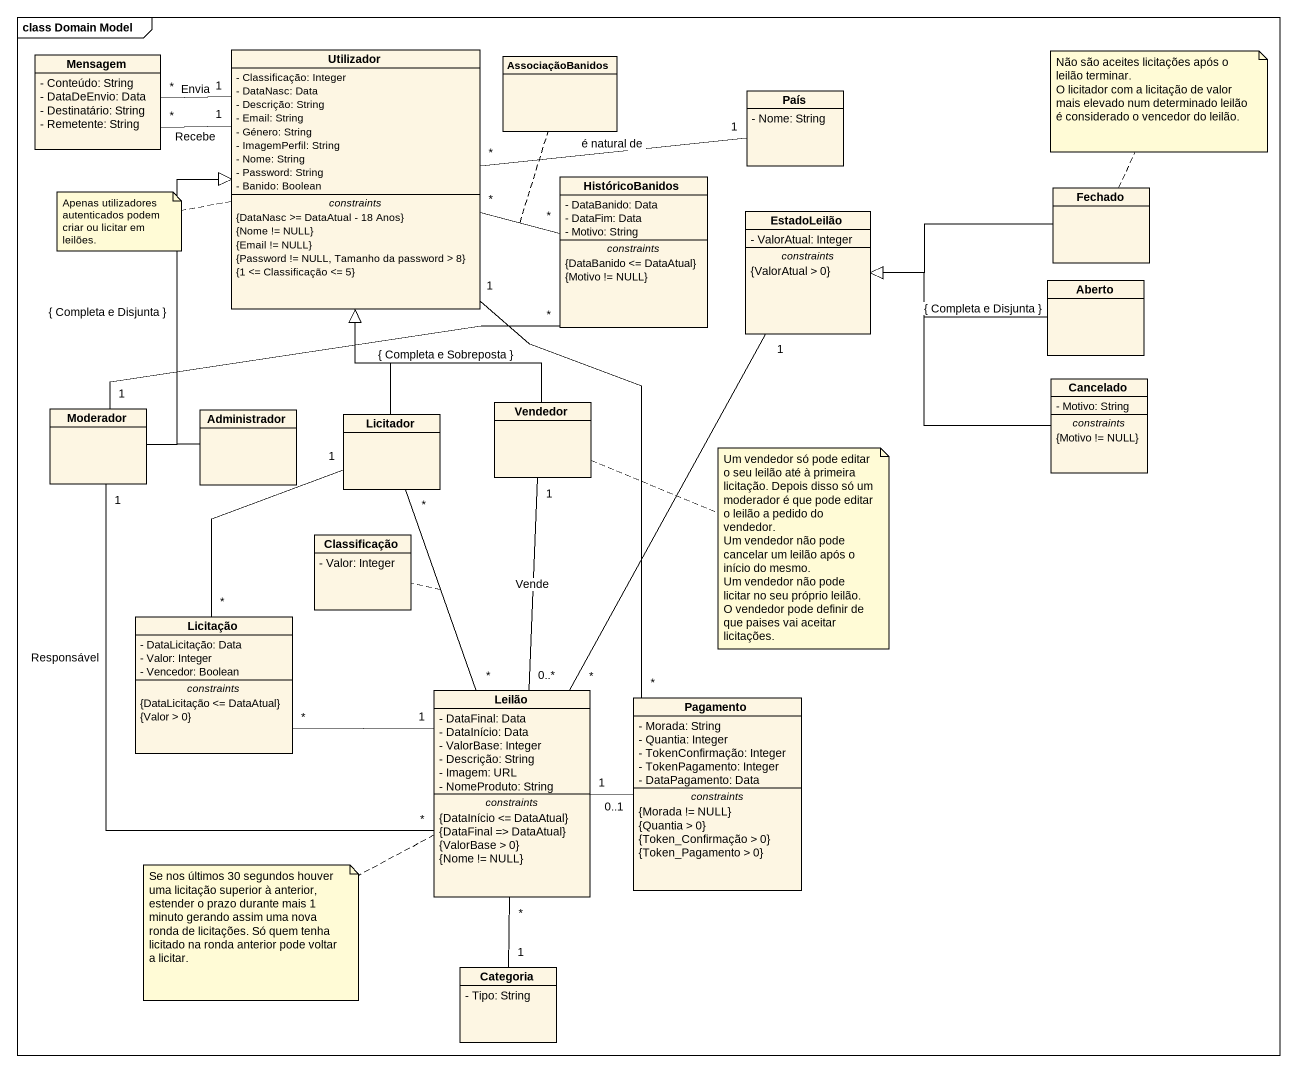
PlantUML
@startuml
mainframe class Domain Model
hide circle
hide empty members
skinparam classAttributeIconSize 0
class Mensagem {
  - Conteúdo: String
  - DataDeEnvio: Data
  - Destinatário: String
  - Remetente: String
}
class Utilizador {
  - Classificação: Integer
  - DataNasc: Data
  - Descrição: String
  - Email: String
  - Género: String
  - ImagemPerfil: String
  - Nome: String
  - Password: String
  - Banido: Boolean
  -- constraints --
  {DataNasc >= DataAtual - 18 Anos}
  {Nome != NULL}
  {Email != NULL}
  {Password != NULL, Tamanho da password > 8}
  {1 <= Classificação <= 5}
}
class AssociaçãoBanidos
class País {
  - Nome: String
}
class HistóricoBanidos {
  - DataBanido: Data
  - DataFim: Data
  - Motivo: String
  -- constraints --
  {DataBanido <= DataAtual}
  {Motivo != NULL}
}
class Fechado
class EstadoLeilão {
  - ValorAtual: Integer
  -- constraints --
  {ValorAtual > 0}
}
class Aberto
class Cancelado {
  - Motivo: String
  -- constraints --
  {Motivo != NULL}
}
class Moderador
class Administrador
class Licitador
class Vendedor
class Classificação {
  - Valor: Integer
}
class Licitação {
  - DataLicitação: Data
  - Valor: Integer
  - Vencedor: Boolean
  -- constraints --
  {DataLicitação <= DataAtual}
  {Valor > 0}
}
class Leilão {
  - DataFinal: Data
  - DataInício: Data
  - ValorBase: Integer
  - Descrição: String
  - Imagem: URL
  - NomeProduto: String
  -- constraints --
  {DataInício <= DataAtual}
  {DataFinal => DataAtual}
  {ValorBase > 0}
  {Nome != NULL}
}
class Pagamento {
  - Morada: String
  - Quantia: Integer
  - TokenConfirmação: Integer
  - TokenPagamento: Integer
  - DataPagamento: Data
  -- constraints --
  {Morada != NULL}
  {Quantia > 0}
  {Token_Confirmação > 0}
  {Token_Pagamento > 0}
}
class Categoria {
  - Tipo: String
}
Mensagem "*" -right- "1" Utilizador : Recebe
Utilizador "1" -left- "*" Mensagem : Envia
Utilizador "*" -right- "*" HistóricoBanidos
(Utilizador, HistóricoBanidos) .. AssociaçãoBanidos
País "1" -left- "*" Utilizador : é natural de
Fechado -left-|> EstadoLeilão
EstadoLeilão "1" -- "*" Leilão
Aberto -left-|> EstadoLeilão : { Completa e Disjunta }
Cancelado -left-|> EstadoLeilão
Moderador -up-|> Utilizador
Moderador "1" -right- "*" HistóricoBanidos
Moderador "1" -- "*" Leilão : Responsável
Administrador -up-|> Utilizador : { Completa e Disjunta }
Licitador -up-|> Utilizador
Licitador "*" -- "*" Leilão
(Licitador, Leilão) .. Classificação
Vendedor -up-|> Utilizador : { Completa e Sobreposta }
Vendedor "1" -- "0..*" Leilão : Vende
Licitação "*" -up- "1" Licitador
Licitação "*" -right- "1" Leilão
Leilão "1" -right- "0..1" Pagamento
Pagamento "*" -up- "1" Utilizador
Categoria "1" -up- "*" Leilão
note top of Fechado
  Não são aceites licitações após o leilão terminar.
  O licitador com a licitação de valor mais elevado num determinado leilão é considerado o vencedor do leilão.
end note
note left of Utilizador : Apenas utilizadores autenticados podem criar ou licitar em leilões.
note right of Vendedor
  Um vendedor só pode editar o seu leilão até à primeira licitação. Depois disso só um moderador é que pode editar o leilão a pedido do vendedor.
  Um vendedor não pode cancelar um leilão após o início do mesmo.
  Um vendedor não pode licitar no seu próprio leilão.
  O vendedor pode definir de que paises vai aceitar licitações.
end note
note left of Leilão : Se nos últimos 30 segundos houver uma licitação superior à anterior, estender o prazo durante mais 1 minuto gerando assim uma nova ronda de licitações. Só quem tenha licitado na ronda anterior pode voltar a licitar.
@enduml
